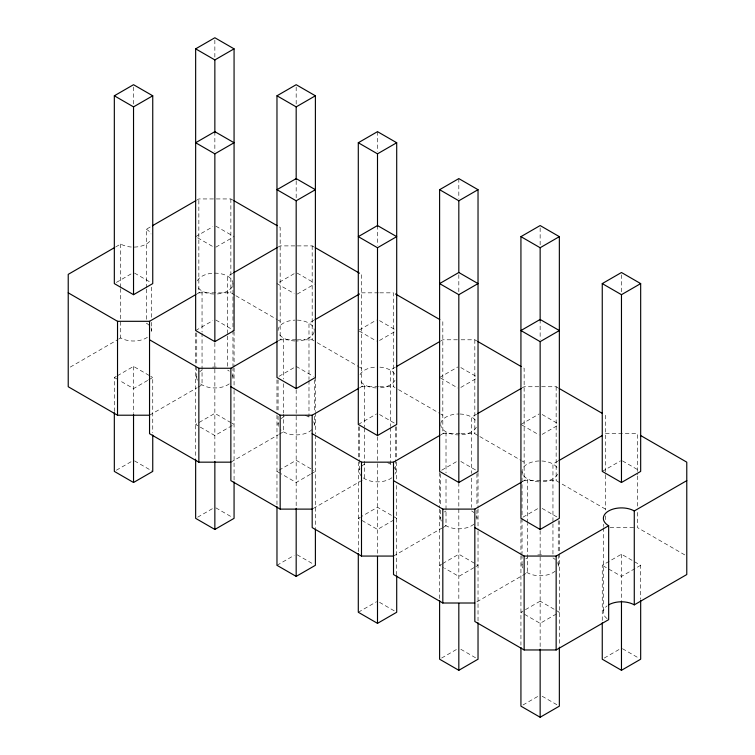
<?xml version="1.0" encoding="UTF-8"?>
<svg xmlns="http://www.w3.org/2000/svg" width="755" height="755" viewBox="0 0 755 755"><rect width="100%" height="100%" fill="white"/><g stroke="black" fill="none" stroke-linecap="round" stroke-linejoin="round"><path stroke-width="0.57" stroke-dasharray="3.77 2.83" d="M115.675 246.96L120.724 244.044A18.111 10.457 0 0 0 151.028 239.354M146.338 287.948L146.338 229.256L151.387 226.34M196.828 200.103L198.848 198.942L230.86 198.942L232.88 200.103M116.346 282.427L132.521 273.093M195.649 236.645L212.834 226.727M215.864 247.159L233.059 237.23M70.243 367.09L117.695 339.693M118.705 339.108L120.724 337.947A18.111 10.457 0 0 0 147.904 336.919M196.828 294.006L202.047 290.996L202.047 332.077M232.71 273.291L227.661 276.207L227.661 334.89M278.151 247.055L280.171 245.894L296.177 245.894M114.326 411.541L114.326 377.5L116.346 376.33M117.355 375.754L133.531 366.411L149.707 375.754M195.649 330.548L212.834 320.63M294.157 273.678L276.972 283.597L294.157 293.525M147.687 380.416L133.531 388.589L119.375 380.416M148.697 379.841L152.746 377.5L152.746 432.672M297.187 294.101L314.373 284.182M149.537 415.212L196.998 387.806M198.008 387.23L202.047 384.899L202.047 333.248M278.151 340.958L283.37 337.947L283.37 379.029M314.033 320.243L308.984 323.159L308.984 379.501M116.346 470.233L132.521 460.899M278.991 376.33L296.177 366.411L313.363 376.33M359.305 329.963L376.49 320.044M379.52 340.477L395.695 331.134M230.86 462.164L278.321 434.757M279.331 434.182L283.37 431.851L283.37 414.24M359.474 387.91L364.693 384.89L364.693 427.151M395.356 367.194L390.307 370.11L390.307 426.452M440.797 340.958L442.817 339.788L459.965 339.788M197.668 517.184L212.834 508.436M278.991 470.233L296.177 460.314L312.353 469.657M358.295 424.452L376.49 413.948M439.608 377.5L457.813 366.996M310.333 474.319L296.177 482.492L281.011 473.734M311.343 473.744L315.392 471.403L313.363 470.233M460.843 387.419L477.018 378.085M313.193 508.53L362.674 479.963M440.797 434.861L446.016 431.841L446.016 472.932M476.679 414.146L471.63 417.053L471.63 473.394M522.12 387.91L524.14 386.739L556.152 386.739L558.162 387.9M276.972 565.306L294.157 555.387M360.314 517.184L358.295 518.355L377.5 529.444L396.705 518.355L377.5 507.266L361.324 516.609M441.637 470.233L457.813 460.899M520.931 424.452L539.136 413.948M542.165 434.37L557.332 425.622M393.506 556.067L441.977 528.075M442.987 527.5L446.016 525.744L446.016 477.622M522.12 481.813L527.339 478.793L527.339 522.224M558.002 461.097L552.953 464.004L552.953 522.696M358.295 612.258L376.49 601.754M441.637 564.136L439.608 565.306L443.657 567.637M442.647 563.551L458.823 554.217L478.028 565.306L474.999 567.062M522.96 517.184L539.136 507.841M602.254 471.403L620.459 460.899M473.989 567.637L458.823 576.395L444.667 568.222M476.849 601.848L527.339 572.696L527.339 523.404M441.637 658.039L457.813 648.705M602.254 620.478L602.254 565.306L621.469 554.217L640.674 565.306L640.674 599.347M640.674 565.306L621.469 576.395L602.254 565.306M522.96 704.991L539.136 695.648M604.283 658.039L620.459 648.705M297.319 245.894L312.183 245.894L314.203 247.055M234.89 295.167L230.86 292.846L198.848 292.846L198.848 198.942M361.494 292.836L378.642 292.836M379.784 292.836L393.506 292.836L393.506 386.739L397.536 389.07M296.177 339.797L280.171 339.797L280.171 227.406L278.161 226.245M297.319 339.797L312.183 339.797L316.213 342.119M461.107 339.788L474.829 339.788L476.839 340.949M378.642 386.739L361.494 386.739L361.494 274.358M379.784 386.739L393.506 386.739M459.965 433.691L442.817 433.691L442.817 321.309L440.797 320.148M461.107 433.691L474.829 433.691L478.859 436.022M605.463 433.691L637.475 433.691L637.475 474.772M605.463 509.115L556.152 480.642L524.14 480.642L524.14 368.261L522.12 367.1M610.031 527.594L635.191 527.594M215.864 226.141L234.069 236.645M297.187 273.093L314.373 283.012M379.52 320.63L396.705 330.548M460.843 367.581L477.018 376.915M542.165 414.523L559.351 424.452M622.479 460.899L638.654 470.233M197.668 237.816L212.834 246.574M359.305 331.134L376.49 341.052M440.627 378.085L457.813 388.004M521.941 425.037L539.136 434.955M235.9 295.743L277.151 319.563M278.161 320.148L280.171 321.309M317.213 342.695L358.474 366.515M359.484 367.1L361.494 368.261M398.536 389.646L439.797 413.466M440.797 414.051L442.817 415.212M479.859 436.598L521.12 460.418M522.12 461.003L524.14 462.164M684.766 554.897L637.475 527.594L637.475 509.993M134.541 273.093L150.717 282.427M215.864 320.044L234.069 330.548M379.52 414.523L395.695 423.866M460.843 461.475L476.009 470.233M542.165 508.426L557.332 517.184M150.717 376.33L152.746 377.5M231.03 422.706L214.854 413.363L195.649 424.452L214.854 435.541L234.069 424.452L232.04 423.281M622.479 648.705L638.654 658.039M114.326 377.5L118.365 379.841M276.972 471.403L280.001 473.159M134.541 460.899L152.746 471.403M215.864 507.851L232.04 517.184M297.187 554.802L313.363 564.136M379.52 602.33L395.695 611.673M460.843 649.281L478.028 659.209M542.165 696.233L557.332 704.991M637.475 475.952L637.475 508.813M621.469 274.848L621.469 292.459M621.469 554.217L621.469 599.989M605.463 415.212L605.463 474.772M605.463 475.074L605.463 509.993M605.463 515.863L605.463 520.554M603.358 524.225L603.358 526.565M603.358 527.745L603.358 612.258M559.351 520.705L559.351 646.299M558.256 520.705L558.256 553.566M558.256 554.736L558.256 565.306M556.152 386.739L556.152 480.642M552.953 523.876L552.953 556.737M540.146 227.897L540.146 245.507M540.146 319.459L540.146 339.41M540.146 530.614L540.146 648.12M522.035 471.403L522.035 517.175M522.035 518.355L522.035 553.566M522.035 554.736L522.035 565.306M520.931 519.525L520.931 554.746M520.931 555.916L520.931 645.119M478.028 472.573L478.028 507.794M478.028 508.964L478.028 530.095M478.028 531.265L478.028 621.648M476.933 473.753L476.933 505.444M476.933 510.135L476.933 518.355M474.829 339.788L474.829 433.691M471.63 478.094L471.63 507.435M458.823 178.605L458.823 198.556M458.823 274.735L458.823 292.459M458.823 482.615L458.823 601.169M440.712 473.753L440.712 505.444M440.712 510.135L440.712 518.355M439.608 472.573L439.608 507.794M439.608 508.964L439.608 599.347M396.705 426.801L396.705 457.322M396.705 462.013L396.705 480.793M396.705 485.493L396.705 574.697M395.611 426.801L395.611 458.493M395.611 459.663L395.611 471.403M390.307 427.623L390.307 464.014M377.5 131.653L377.5 151.604M377.5 225.556L377.5 245.507M377.5 436.72L377.5 462.664M377.5 463.712L377.5 555.387M364.693 428.321L364.693 460.012M364.693 461.192L364.693 478.793M359.389 426.801L359.389 458.493M359.389 459.663L359.389 471.403M358.295 426.801L358.295 457.322M358.295 462.013L358.295 552.396M315.392 377.5L315.392 411.541M315.392 412.711L315.392 433.842M315.392 435.022L315.392 527.745M314.288 379.85L314.288 411.541M314.288 416.231L314.288 424.452M312.183 245.894L312.183 339.797M308.984 380.671L308.984 417.062M296.177 87.051L296.177 104.652M296.177 180.832L296.177 198.556M296.177 389.769L296.177 508.313M283.37 383.719L283.37 413.07M278.066 379.85L278.066 411.541M278.066 416.231L278.066 424.452M276.972 379.85L276.972 413.891M276.972 415.061L276.972 505.444M234.069 331.728L234.069 366.939M234.069 368.11L234.069 389.24M234.069 390.411L234.069 480.793M232.965 283.597L232.965 329.378M232.965 330.548L232.965 365.76M232.965 366.939L232.965 377.5M230.86 198.942L230.86 292.846M227.661 336.069L227.661 368.931M214.854 40.1L214.854 57.701M214.854 131.653L214.854 151.604M214.854 342.817L214.854 460.314M196.744 332.898L196.744 365.76M196.744 366.939L196.744 377.5M195.649 332.898L195.649 458.493M151.642 287.117L151.642 317.638M151.642 322.338L151.642 330.548M146.338 289.118L146.338 321.979M133.531 87.051L133.531 104.652M133.531 366.411L133.531 413.363M120.724 244.044L120.724 287.476M120.724 288.646L120.724 337.947M476.32 515.646A18.111 10.457 0 0 1 476.66 520.176M473.885 524.159A18.111 10.457 0 0 1 444.45 524.716M441.326 521.063A18.111 10.457 0 0 1 441.326 515.646M444.45 511.984A18.111 10.457 0 0 1 446.016 510.956M471.63 510.956A18.111 10.457 0 0 1 473.885 512.551M391.873 477.764A18.111 10.457 0 0 1 369.488 480.784A18.111 10.457 0 0 1 360.003 468.695M361.815 466.175A18.111 10.457 0 0 1 364.693 464.014M387.56 462.711A18.111 10.457 0 0 1 391.873 465.042M393.185 466.175A18.111 10.457 0 0 1 394.997 474.112M313.674 421.743A18.111 10.457 0 0 1 313.674 427.16M311.862 429.68A18.111 10.457 0 0 1 280.492 429.68M278.34 426.273A18.111 10.457 0 0 1 278.34 422.63M281.115 418.648A18.111 10.457 0 0 1 287.127 415.401M305.237 415.401A18.111 10.457 0 0 1 310.55 418.091M314.222 331.454A18.111 10.457 0 0 1 296.177 341.005M294.997 340.986A18.111 10.457 0 0 1 278.68 333.257M278.066 330.548A18.111 10.457 0 0 1 294.997 320.111M297.357 320.111A18.111 10.457 0 0 1 314.288 330.548M394.997 380.209A18.111 10.457 0 0 1 377.5 387.957M376.32 387.938A18.111 10.457 0 0 1 360.003 380.209M360.003 374.791A18.111 10.457 0 0 1 377.5 367.043M379.859 367.138A18.111 10.457 0 0 1 394.997 374.791M476.32 427.16A18.111 10.457 0 0 1 456.454 434.814A18.111 10.457 0 0 1 440.712 424.452M440.778 423.546A18.111 10.457 0 0 1 458.823 413.995M460.003 414.014A18.111 10.457 0 0 1 476.32 421.743M607.096 618.619A18.111 10.457 0 0 1 607.096 605.887M557.643 474.112A18.111 10.457 0 0 1 540.146 481.86M538.966 481.832A18.111 10.457 0 0 1 522.054 471.856A18.111 10.457 0 0 1 537.39 461.069A18.111 10.457 0 0 1 557.643 468.695M557.643 562.598A18.111 10.457 0 0 1 557.643 568.015M555.208 571.11A18.111 10.457 0 0 1 525.773 571.667M522.649 568.015A18.111 10.457 0 0 1 522.649 562.598M525.773 558.936A18.111 10.457 0 0 1 527.339 557.907M537.777 554.934A18.111 10.457 0 0 1 542.505 554.934M552.953 557.907A18.111 10.457 0 0 1 555.208 559.502M229.227 383.87A18.111 10.457 0 0 1 199.792 383.304M197.357 380.209A18.111 10.457 0 0 1 197.357 374.791M199.792 371.696A18.111 10.457 0 0 1 202.047 370.11M212.495 367.138A18.111 10.457 0 0 1 217.223 367.138M227.661 370.11A18.111 10.457 0 0 1 229.227 371.139M232.351 374.791A18.111 10.457 0 0 1 232.351 380.209M197.357 280.888A18.111 10.457 0 0 1 217.61 273.263A18.111 10.457 0 0 1 232.946 284.059A18.111 10.457 0 0 1 216.034 294.035M213.674 294.035A18.111 10.457 0 0 1 197.357 286.305M146.338 229.256A18.111 10.457 0 0 1 151.028 233.937M151.028 327.84A18.111 10.457 0 0 1 151.028 333.257M146.338 323.159A18.111 10.457 0 0 1 149.216 325.32M540.146 601.169L520.931 612.258L540.146 623.347L559.351 612.258L540.146 601.169"/><path stroke-width="1.13" d="M114.326 95.791L133.531 84.702L152.746 95.791L152.746 283.597L133.531 294.686L114.326 283.597L114.326 95.791L133.531 106.88L152.746 95.791M195.649 48.839L214.854 37.75L234.069 48.839L234.069 330.548L214.854 341.637L195.649 330.548L195.649 48.839L214.854 59.928L234.069 48.839M276.972 95.791L296.177 84.702L315.392 95.791L315.392 377.5L296.177 388.589L276.972 377.5L276.972 95.791L296.177 106.88L315.392 95.791M214.854 153.831L234.069 142.742L214.854 131.653L195.649 142.742L214.854 153.831L214.854 341.637M114.666 247.536L68.224 274.358L68.224 386.739L117.525 415.212L149.537 415.212M152.397 225.754L195.819 200.688M358.295 142.742L377.5 131.653L396.705 142.742L396.705 424.452L377.5 435.541L358.295 424.452L358.295 142.742L377.5 153.831L396.705 142.742M296.177 200.783L315.392 189.694L296.177 178.605L276.972 189.694L296.177 200.783L296.177 388.589M68.224 292.836L117.525 321.309L149.537 321.309L195.989 294.488M233.72 272.706L277.142 247.64M439.608 189.694L458.823 178.605L478.028 189.694L478.028 471.403L458.823 482.492L439.608 471.403L439.608 189.694L458.823 200.783L478.028 189.694M377.5 247.734L396.705 236.645L377.5 225.556L358.295 236.645L377.5 247.734L377.5 435.541M149.537 339.788L198.848 368.261L230.86 368.261L277.311 341.439M315.043 319.658L359.474 294.006M520.931 236.645L540.146 225.556L559.351 236.645L559.351 518.355L540.146 529.444L520.931 518.355L520.931 236.645L540.146 247.734L559.351 236.645M114.326 412.711L114.326 471.403L133.531 482.492L152.746 471.403L152.746 435.022M458.823 294.686L478.028 283.597L458.823 272.508L439.608 283.597L458.823 294.686L458.823 482.492M230.86 386.739L280.171 415.212L312.183 415.212L358.634 388.391M396.366 366.609L439.787 341.543M602.254 283.597L621.469 272.508L640.674 283.597L640.674 471.403L621.469 482.492L602.254 471.403L602.254 283.597L621.469 294.686L640.674 283.597M195.649 459.663L195.649 518.355L214.854 529.444L234.069 518.355L234.069 481.964M540.146 341.637L559.351 330.548L540.146 319.459L520.931 330.548L540.146 341.637L540.146 529.444M312.183 433.691L361.494 462.164L393.506 462.164L439.957 435.342M477.689 413.561L521.11 388.495M276.972 506.614L276.972 565.306L296.177 576.395L315.392 565.306L315.392 528.915M393.506 480.642L442.817 509.106L474.829 509.106L521.28 482.294M559.011 460.512L602.433 435.446M358.295 553.566L358.295 612.258L377.5 623.347L396.705 612.258L396.705 575.867M474.829 527.594L524.14 556.058L556.152 556.058L608.662 525.744A18.111 10.457 0 0 1 608.662 510.956A18.111 10.457 0 0 1 634.276 510.956L686.776 480.642M439.608 600.518L439.608 659.209L458.823 670.298L478.028 659.209L478.028 622.818M474.829 509.106L474.829 621.497L524.14 649.961L556.152 649.961L608.662 619.647L608.662 525.744M608.662 604.859A18.111 10.457 0 0 1 634.276 604.859L686.776 574.546L686.776 462.164L640.495 435.437M520.931 647.469L520.931 706.161L540.146 717.25L559.351 706.161L559.351 647.469M602.254 622.818L602.254 659.209L621.469 670.298L640.674 659.209L640.674 600.518M149.537 321.309L149.537 433.691L198.848 462.164L230.86 462.164M230.86 368.261L230.86 480.642L280.171 509.115L312.183 509.115M312.183 415.212L312.183 527.594L361.494 556.067L393.506 556.067M393.506 462.164L393.506 574.546L442.817 603.009L474.829 603.009M233.88 200.679L277.151 225.66M315.203 247.631L359.484 273.197M395.516 294.006L439.797 319.563M477.849 341.534L521.12 366.515M559.172 388.485L602.443 413.466M634.276 510.956L634.276 604.859M621.469 294.686L621.469 482.492M621.469 601.046L621.469 670.298M556.152 556.058L556.152 649.961M540.146 247.734L540.146 320.507M540.146 649.168L540.146 717.25M524.14 556.058L524.14 649.961M458.823 200.783L458.823 272.385M458.823 603.396L458.823 670.298M442.817 509.106L442.817 603.009M377.5 153.831L377.5 226.604M377.5 556.444L377.5 623.347M361.494 462.164L361.494 556.067M296.177 106.88L296.177 179.662M296.177 508.313L296.177 576.395M280.171 415.212L280.171 509.115M214.854 59.928L214.854 132.71M214.854 461.371L214.854 529.444M198.848 368.261L198.848 462.164M133.531 106.88L133.531 294.686M133.531 414.419L133.531 482.492M117.525 321.309L117.525 415.212"/></g></svg>
